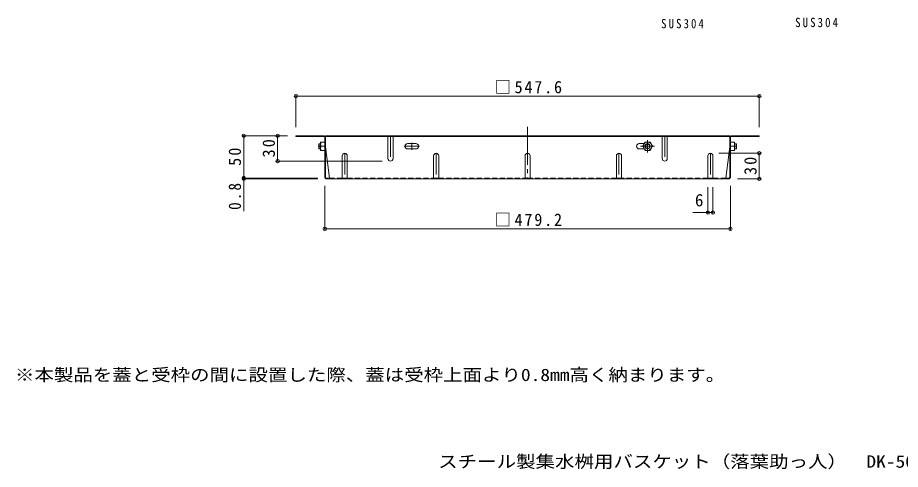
# Model space of a CAD drawing. Units: millimetres at full size, sheet at 1:5; some dimension numbers follow another scale. Extents: x -898 to 946, y -664 to 545.
# Drawn here: x -898 to 145, y -664 to -130 of the extents above; entities that cross this region are included whole.
import ezdxf
from ezdxf.enums import TextEntityAlignment as Align

# ---------------------------------------------------------------- set-up
doc = ezdxf.new("R2010")
doc.units = ezdxf.units.MM
doc.header["$LTSCALE"] = 5
doc.header["$PDMODE"] = 32
doc.header["$PDSIZE"] = 4
for name, pattern in [('CHAIN1', [8, 5, -1, 1, -1]), ('CHAIN2', [12, 9, -1, 1, -1]), ('DASHED1', [1.8, 1.2, -0.6])]:
    doc.linetypes.add(name, pattern=pattern)
for name, color, linetype, lineweight in [('0-4_その他', 7, 'Continuous', 9), ('0-5_寸法', 7, 'Continuous', 9), ('0-7', 2, 'Continuous', 9), ('0-8', 2, 'Continuous', 9)]:
    doc.layers.add(name, color=color, linetype=linetype, lineweight=lineweight)
doc.layers.add('F-5_F-5ﾚｲﾔ', color=2, linetype='Continuous')
doc.styles.add('ＭＳ ゴシック', font='')
doc.styles.get('ＭＳ ゴシック').set_extended_font_data('MS Gothic')

msp = doc.modelspace()

# ---------------------------------------------------------------- linework, layer by layer
at = {"layer": '0-4_その他'}
for p, q in [((-569.112, -221.618), (-569.112, -259.864)), ((-569.112, -223.118), (-21.505, -223.118)), ((-21.505, -221.618), (-21.505, -259.864)), ((-632.246, -269.864), (-579.112, -269.864)), ((-630.746, -269.864), (-630.746, -319.864)), ((-590.638, -269.864), (-590.638, -299.864)), ((-20.005, -290.664), (-69.309, -290.664)), ((-21.505, -320.664), (-21.505, -290.664)), ((-592.138, -299.864), (-467.309, -299.864)), ((-632.246, -319.864), (-543.442, -319.864)), ((-632.246, -320.664), (-543.309, -320.664)), ((-630.746, -319.864), (-630.746, -359.209)), ((-20.005, -320.664), (-47.309, -320.664)), ((-534.909, -381.353), (-534.909, -329.064)), ((-82.309, -362.215), (-82.309, -330.664)), ((-76.309, -362.215), (-76.309, -330.664)), ((-55.709, -381.353), (-55.709, -329.064)), ((-100.162, -360.715), (-76.309, -360.715)), ((-534.909, -379.853), (-55.709, -379.853))]:
    msp.add_line(p, q, dxfattribs=at)
for p in [(-569.112, -223.118), (-21.505, -223.118), (-630.746, -269.864), (-590.638, -269.864), (-21.505, -290.664), (-590.638, -299.864), (-630.746, -319.864), (-630.746, -320.664), (-21.505, -320.664), (-82.309, -360.715), (-76.309, -360.715), (-534.909, -379.853), (-55.709, -379.853)]:
    msp.add_point(p, dxfattribs=at)
at = {"layer": '0-7', "linetype": 'CHAIN2'}
msp.add_line((-295.309, -259.291), (-295.309, -320.664), dxfattribs=at)
at = {"layer": '0-7'}
for p, q in [((-535.709, -269.864), (-569.112, -269.864)), ((-569.112, -269.864), (-569.112, -270.664)), ((-535.575, -270.664), (-569.112, -270.664)), ((-534.109, -319.197), (-534.109, -269.864)), ((-56.509, -269.864), (-534.109, -269.864)), ((-56.509, -270.664), (-534.109, -270.664)), ((-507.441, -269.864), (-507.441, -270.664)), ((-154.443, -269.864), (-154.443, -270.664)), ((-56.509, -319.197), (-56.509, -269.864)), ((-55.042, -270.664), (-21.505, -270.664)), ((-54.909, -269.864), (-21.505, -269.864)), ((-21.505, -269.864), (-21.505, -270.664)), ((-534.909, -319.064), (-534.909, -271.33)), ((-55.709, -319.064), (-55.709, -271.33)), ((-534.109, -282.864), (-529.497, -319.864)), ((-56.509, -282.864), (-61.121, -319.864)), ((-533.442, -319.864), (-529.497, -319.864)), ((-57.309, -320.664), (-533.309, -320.664)), ((-57.175, -319.864), (-61.121, -319.864))]:
    msp.add_line(p, q, dxfattribs=at)
at = {"layer": '0-7', "linetype": 'DASHED1'}
for p, q in [((-529.497, -319.864), (-514.309, -319.864)), ((-508.309, -319.864), (-406.309, -319.864)), ((-400.309, -319.864), (-298.309, -319.864)), ((-190.309, -319.864), (-292.309, -319.864)), ((-82.309, -319.864), (-184.309, -319.864)), ((-61.121, -319.864), (-76.309, -319.864))]:
    msp.add_line(p, q, dxfattribs=at)
at = {"layer": '0-7'}
for centre, radius, start, end in [((-535.709, -271.464), 1.6, 0, 90), ((-535.575, -271.33), 0.667, 0, 90), ((-54.909, -271.464), 1.6, 90, 180), ((-55.042, -271.33), 0.667, 90, 180), ((-533.309, -319.064), 1.6, 180, 270), ((-533.442, -319.197), 0.667, 180, 270), ((-530.297, -319.864), 0.8, 270, 0), ((-60.321, -319.864), 0.8, 180, 270), ((-57.309, -319.064), 1.6, 270, 0), ((-57.175, -319.197), 0.667, 270, 0)]:
    msp.add_arc(centre, radius, start, end, dxfattribs=at)
at = {"layer": '0-8', "linetype": 'DASHED1'}
for p, q in [((-460.309, -271.064), (-460.309, -269.864)), ((-454.309, -271.064), (-454.309, -269.864)), ((-136.309, -271.064), (-136.309, -269.864)), ((-130.309, -271.064), (-130.309, -269.864))]:
    msp.add_line(p, q, dxfattribs=at)
at = {"layer": '0-8'}
for p, q in [((-460.309, -296.864), (-460.309, -270.664)), ((-454.309, -296.864), (-454.309, -270.664)), ((-136.309, -296.864), (-136.309, -270.664)), ((-130.309, -296.864), (-130.309, -270.664)), ((-539.909, -287.364), (-539.909, -277.364)), ((-534.909, -277.364), (-539.909, -277.364)), ((-427.209, -279.264), (-437.009, -279.264)), ((-163.409, -279.264), (-157.469, -279.264)), ((-159.259, -282.364), (-156.372, -277.364)), ((-156.372, -277.364), (-150.645, -277.364)), ((-147.759, -282.364), (-150.645, -277.364)), ((-55.709, -277.364), (-50.709, -277.364)), ((-50.709, -287.364), (-50.709, -277.364)), ((-534.909, -287.364), (-539.909, -287.364)), ((-534.909, -282.364), (-539.476, -282.364)), ((-437.009, -285.464), (-427.209, -285.464)), ((-157.469, -285.464), (-163.409, -285.464)), ((-159.259, -282.364), (-156.372, -287.364)), ((-156.372, -287.364), (-150.645, -287.364)), ((-147.759, -282.364), (-150.645, -287.364)), ((-55.709, -282.364), (-51.142, -282.364)), ((-55.709, -287.364), (-50.709, -287.364)), ((-514.309, -293.664), (-514.309, -320.664)), ((-508.309, -293.664), (-508.309, -320.664)), ((-406.309, -293.664), (-406.309, -320.664)), ((-400.309, -293.664), (-400.309, -320.664)), ((-298.309, -293.664), (-298.309, -320.664)), ((-292.309, -293.664), (-292.309, -320.664)), ((-190.309, -293.664), (-190.309, -320.664)), ((-184.309, -293.664), (-184.309, -320.664)), ((-82.309, -293.664), (-82.309, -320.664)), ((-76.309, -293.664), (-76.309, -320.664)), ((-514.309, -319.864), (-508.309, -319.864)), ((-406.309, -319.864), (-400.309, -319.864)), ((-298.309, -319.864), (-292.309, -319.864)), ((-190.309, -319.864), (-184.309, -319.864)), ((-82.309, -319.864), (-76.309, -319.864))]:
    msp.add_line(p, q, dxfattribs=at)
at = {"layer": '0-8', "linetype": 'CHAIN1'}
for p, q in [((-457.309, -269.864), (-457.309, -299.864)), ((-133.309, -269.864), (-133.309, -299.864)), ((-432.109, -286.464), (-432.109, -278.264)), ((-153.509, -274.994), (-153.509, -289.754)), ((-542.595, -282.364), (-539.533, -282.364)), ((-511.309, -290.664), (-511.309, -321.064)), ((-441.109, -282.364), (-423.109, -282.364)), ((-403.309, -290.664), (-403.309, -321.064)), ((-187.309, -290.664), (-187.309, -321.064)), ((-162.037, -282.364), (-145.529, -282.364)), ((-79.309, -290.664), (-79.309, -320.664)), ((-48.022, -282.364), (-51.084, -282.364))]:
    msp.add_line(p, q, dxfattribs=at)
at = {"layer": '0-8', "color": 3}
for p, q in [((-541.609, -279.364), (-542.109, -279.864)), ((-542.109, -284.864), (-542.109, -279.864)), ((-541.609, -285.364), (-541.609, -279.364)), ((-539.909, -279.364), (-541.609, -279.364)), ((-50.709, -279.364), (-49.009, -279.364)), ((-49.009, -279.364), (-48.509, -279.864)), ((-49.009, -285.364), (-49.009, -279.364)), ((-48.509, -284.864), (-48.509, -279.864)), ((-541.609, -285.364), (-542.109, -284.864)), ((-539.909, -285.364), (-541.609, -285.364)), ((-50.709, -285.364), (-49.009, -285.364)), ((-49.009, -285.364), (-48.509, -284.864))]:
    msp.add_line(p, q, dxfattribs=at)
at = {"layer": '0-8'}
for radius in [5, 3, 2.458]:
    msp.add_circle((-153.509, -282.364), radius, dxfattribs=at)
for centre, radius, start, end in [((-532.475, -279.864), 7.433, 160.34634, 199.65367), ((-437.009, -282.364), 3.1, 90, 270), ((-427.209, -282.364), 3.1, 270, 90), ((-163.409, -282.364), 3.1, 90, 270), ((-58.142, -279.864), 7.433, 340.34633, 19.65366), ((-532.475, -284.864), 7.433, 160.34634, 199.65367), ((-511.309, -293.664), 3, 0, 180), ((-403.309, -293.664), 3, 0, 180), ((-295.309, -293.664), 3, 0, 180), ((-187.309, -293.664), 3, 0, 180), ((-79.309, -293.664), 3, 0, 180), ((-58.142, -284.864), 7.433, 340.34633, 19.65366), ((-457.309, -296.864), 3, 180, 0), ((-133.309, -296.864), 3, 180, 0)]:
    msp.add_arc(centre, radius, start, end, dxfattribs=at)

# ---------------------------------------------------------------- texts
at = {"layer": '0-4_その他', "color": 2, "style": 'ＭＳ ゴシック'}
msp.add_text('6', height=14.66, dxfattribs=at).set_placement((-97.562, -357.715), align=Align.BOTTOM_LEFT)
at = {"layer": '0-4_その他', "color": 2, "char_height": 14.66, "attachment_point": 7, "style": 'ＭＳ ゴシック'}
for s, insert in [('\\T1.23;\\W0.95;□547.6', (-334.059, -220.118)), ('\\T1.23;\\W0.95;□479.2', (-334.059, -376.853))]:
    msp.add_mtext(s, dxfattribs=dict(at, insert=insert))
at = {"layer": '0-4_その他', "color": 2, "char_height": 14.66, "attachment_point": 7, "rotation": 90, "style": 'ＭＳ ゴシック'}
for s, insert in [('\\T1.27;\\W0.95;30', (-593.638, -295.489)), ('\\T1.27;\\W0.95;50', (-633.746, -305.489)), ('\\T1.27;\\W0.95;30', (-24.505, -316.289)), ('\\T1.27;\\W0.9;0.8', (-633.746, -357.508))]:
    msp.add_mtext(s, dxfattribs=dict(at, insert=insert))
at = {"layer": '0-5_寸法', "char_height": 11, "attachment_point": 7, "style": 'ＭＳ ゴシック'}
for insert in [(-137.583, -143.153), (20.86, -141.768)]:
    msp.add_mtext('\\T1.39;\\W0.85;SUS304', dxfattribs=dict(at, insert=insert))
at = {"layer": 'F-5_F-5ﾚｲﾔ', "style": 'ＭＳ ゴシック', "width": 1.15}
for s, p in [('※本製品を蓋と受枠の間に設置した際、蓋は受枠上面より0.8mm高く納まります。', (-901.061, -564.114)), ('スチール製集水桝用バスケット（落葉助っ人）\u3000DK-500-Z', (-400.875, -666.5))]:
    msp.add_text(s, height=14.66, dxfattribs=at).set_placement(p, align=Align.BOTTOM_LEFT)

doc.saveas('drawing.dxf')
